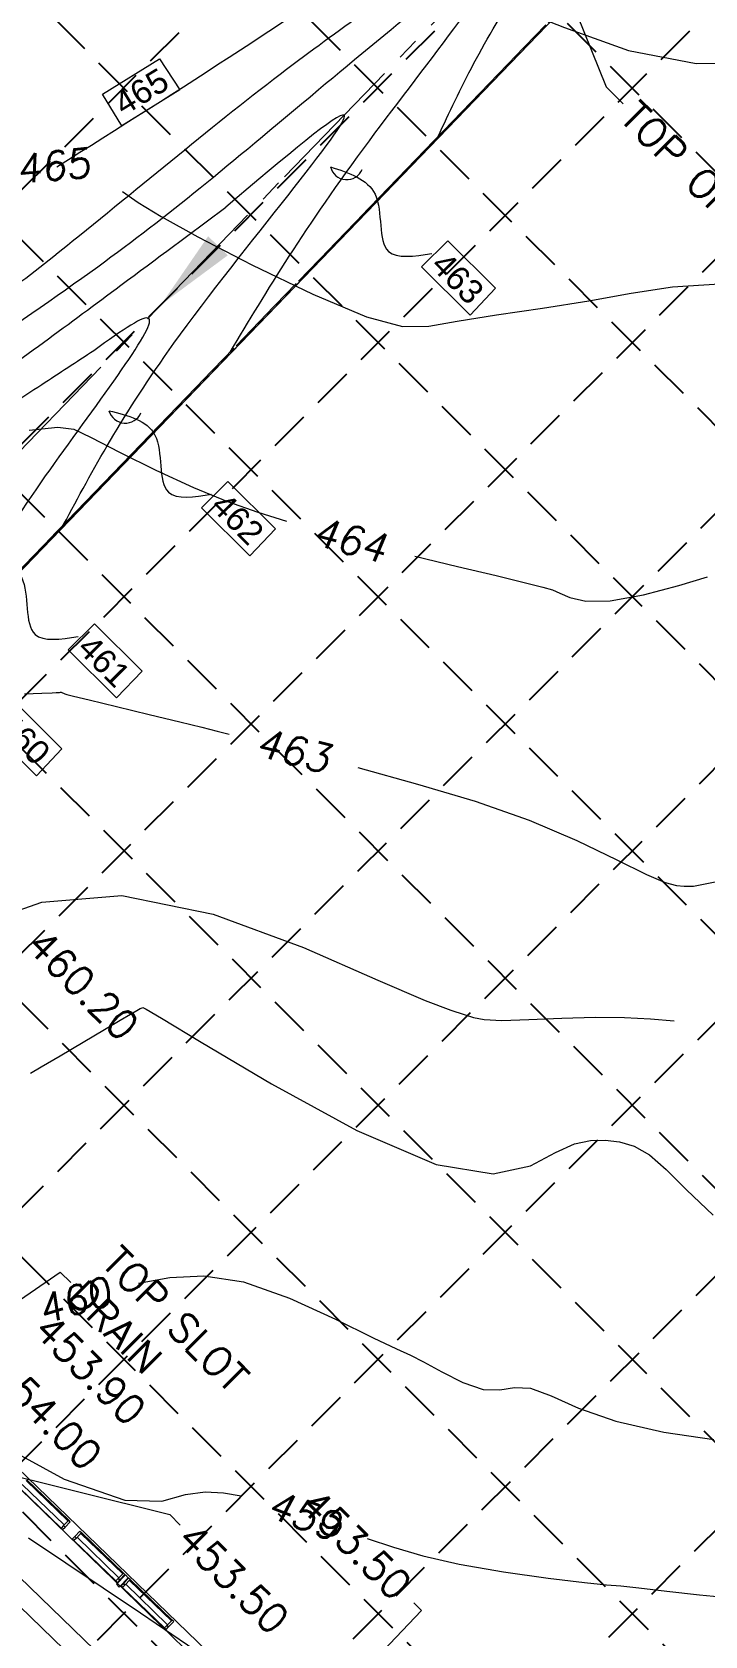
# Model space of a CAD drawing. Header units: inches. Extents: x 4334 to 5439, y 4649 to 5754.
# Drawn here: x 4655.8 to 4711.9, y 5274.1 to 5408 of the extents above; entities that cross this region are included whole.
import ezdxf
from ezdxf.enums import TextEntityAlignment as Align

# ---------------------------------------------------------------- set-up
doc = ezdxf.new("R2010")
doc.units = ezdxf.units.IN
doc.header["$LTSCALE"] = 30
doc.header["$MEASUREMENT"] = 0
for name, pattern in [('CENTER3', [0.587, 0.4, -0.0625, 0.0625, -0.062]), ('DIVIDE2', [0.625, 0.25, -0.125, 0, -0.125, 0, -0.125]), ('HIDDEN', [0.375, 0.25, -0.125]), ('PHANTOM2', [1.25, 0.625, -0.125, 0.125, -0.125, 0.125, -0.125])]:
    doc.linetypes.add(name, pattern=pattern)
for name, color, linetype in [('2_180ac-bdy', 3, 'PHANTOM2'), ('BASE', 7, 'Continuous'), ('BLDG', 10, 'Continuous'), ('BNDY RWC', 4, 'PHANTOM2'), ('CONTOUR_TXT', 5, 'Continuous'), ('CPCONT ELEV TXT', 5, 'Continuous'), ('DA LINE', 211, 'DIVIDE2'), ('EC', 15, 'Continuous'), ('GRID', 254, 'HIDDEN'), ('PC', 15, 'Continuous'), ('SW_PIPE_HDPE_18', 1, 'Continuous'), ('SWALE', 1, 'CENTER3')]:
    doc.layers.add(name, color=color, linetype=linetype)
doc.styles.add('C100', font='ARIAL.TTF', dxfattribs={"height": 0.1})
doc.styles.add('C80', font='SIMPLEX.shx', dxfattribs={"height": 0.04})
doc.styles.add("L200'", font='ARIAL.TTF', dxfattribs={"height": 0.001969})

msp = doc.modelspace()

# ---------------------------------------------------------------- linework, layer by layer
at = {"layer": '2_180ac-bdy', "color": 7, "lineweight": 0}
for p, q in [((4602.29, 5308.73), (4774.38, 5487)), ((4774.38, 5487), (4602.29, 5308.73)), ((4602.29, 5308.73), (4774.38, 5487))]:
    msp.add_line(p, q, dxfattribs=at)
at = {"layer": 'BLDG', "color": 7, "lineweight": 0}
for p, q in [((4616.58, 5323.41), (4744.84, 5456.27)), ((4619.4, 5326.33), (4742.25, 5453.59)), ((4706.61, 5237.89), (4651.21, 5291.37)), ((4658.45, 5283.39), (4654.96, 5286.77)), ((4658.77, 5283.72), (4655.27, 5287.1)), ((4658.83, 5283.78), (4655.33, 5287.16)), ((4658.19, 5283.12), (4654.7, 5286.5)), ((4659.34, 5282.42), (4659.77, 5282.87)), ((4659.9, 5282.74), (4659.47, 5282.29)), ((4659.77, 5282.87), (4659.9, 5282.74)), ((4659.85, 5282.68), (4663.34, 5279.31)), ((4659.9, 5282.74), (4663.4, 5279.37)), ((4659.13, 5282.21), (4659.34, 5282.42)), ((4659.27, 5282.08), (4659.13, 5282.21)), ((4659.47, 5282.29), (4659.27, 5282.08)), ((4659.27, 5282.08), (4662.76, 5278.71)), ((4659.47, 5282.29), (4659.34, 5282.42)), ((4659.34, 5282.42), (4659.47, 5282.29)), ((4659.53, 5282.35), (4663.02, 5278.98)), ((4662.76, 5278.71), (4662.96, 5278.92)), ((4662.9, 5278.58), (4662.76, 5278.71)), ((4662.81, 5278.43), (4663.56, 5279.21)), ((4663.1, 5278.79), (4662.9, 5278.58)), ((4662.96, 5278.92), (4663.4, 5279.37)), ((4663.1, 5278.79), (4662.96, 5278.92)), ((4662.96, 5278.92), (4663.1, 5278.79)), ((4663.8, 5278.98), (4663.05, 5278.2)), ((4663.53, 5279.24), (4663.1, 5278.79)), ((4663.4, 5279.37), (4663.53, 5279.24)), ((4663.83, 5278.95), (4663.4, 5278.5)), ((4663.53, 5278.37), (4663.97, 5278.82)), ((4663.56, 5279.21), (4663.8, 5278.98)), ((4663.97, 5278.82), (4663.83, 5278.95)), ((4667.4, 5275.39), (4663.91, 5278.76)), ((4667.46, 5275.45), (4663.97, 5278.82)), ((4663.05, 5278.2), (4662.81, 5278.43)), ((4663.4, 5278.5), (4663.2, 5278.29)), ((4663.2, 5278.29), (4663.33, 5278.16)), ((4663.33, 5278.16), (4663.53, 5278.37)), ((4666.82, 5274.79), (4663.33, 5278.16)), ((4663.4, 5278.5), (4663.53, 5278.37)), ((4663.53, 5278.37), (4663.4, 5278.5)), ((4667.08, 5275.06), (4663.59, 5278.43)), ((4667.03, 5275), (4666.82, 5274.79)), ((4666.82, 5274.79), (4666.96, 5274.66)), ((4666.96, 5274.66), (4667.16, 5274.87)), ((4667.46, 5275.45), (4667.03, 5275)), ((4667.03, 5275), (4667.16, 5274.87)), ((4667.16, 5274.87), (4667.03, 5275)), ((4667.16, 5274.87), (4667.6, 5275.32)), ((4667.6, 5275.32), (4667.46, 5275.45))]:
    msp.add_line(p, q, dxfattribs=at)
for points in [[(4658.53, 5283.2), (4658.39, 5283.33), (4658.19, 5283.12), (4658.32, 5282.99)], [(4658.96, 5283.65), (4658.83, 5283.78), (4658.39, 5283.33), (4658.53, 5283.2)]]:
    msp.add_lwpolyline(points, close=True, dxfattribs=at)
at = {"layer": 'BNDY RWC', "color": 7, "lineweight": 0}
msp.add_line((4774.38, 5487), (4602.29, 5308.73), dxfattribs=at)
at = {"layer": 'CONTOUR_TXT', "color": 7, "lineweight": 0}
for points in [[(4666.42, 5405.72), (4668.11, 5403.14), (4663.28, 5400.13), (4661.66, 5402.78)], [(4666.42, 5405.72), (4668.11, 5403.14), (4663.28, 5400.13), (4661.66, 5402.78)], [(4694.46, 5386.59), (4692.33, 5384.35), (4688.29, 5388.36), (4690.49, 5390.55)], [(4694.46, 5386.59), (4692.33, 5384.35), (4688.29, 5388.36), (4690.49, 5390.55)], [(4676.08, 5366.5), (4673.96, 5364.26), (4669.92, 5368.27), (4672.12, 5370.46)], [(4676.08, 5366.5), (4673.96, 5364.26), (4669.92, 5368.27), (4672.12, 5370.46)], [(4664.95, 5354.64), (4662.82, 5352.4), (4658.78, 5356.41), (4660.98, 5358.59)], [(4664.95, 5354.64), (4662.82, 5352.4), (4658.78, 5356.41), (4660.98, 5358.59)], [(4658.26, 5348.14), (4656.14, 5345.9), (4652.1, 5349.92), (4654.3, 5352.1)], [(4658.26, 5348.14), (4656.14, 5345.9), (4652.1, 5349.92), (4654.3, 5352.1)]]:
    msp.add_lwpolyline(points, close=True, dxfattribs=at)
for centre, radius, start, end in [((4682.04, 5397.03), 1.39, 193.269, 337.536), ((4682.04, 5397.03), 1.39, 193.269, 337.536), ((4663.56, 5376.75), 1.42, 195.9607, 336.3185), ((4663.56, 5376.75), 1.42, 195.9607, 336.3185)]:
    msp.add_arc(centre, radius, start, end, dxfattribs=at)
for points in [[(4680.69, 5396.71), (4684.4, 5394.42), (4685.53, 5389.66), (4689.13, 5389.48)], [(4680.69, 5396.71), (4684.4, 5394.42), (4685.53, 5389.66), (4689.13, 5389.48)], [(4662.2, 5376.36), (4666.03, 5374.33), (4667.16, 5369.57), (4670.76, 5369.39)], [(4662.2, 5376.36), (4666.03, 5374.33), (4667.16, 5369.57), (4670.76, 5369.39)], [(4651.48, 5364.7), (4654.89, 5362.46), (4656.02, 5357.7), (4659.62, 5357.52)], [(4651.48, 5364.7), (4654.89, 5362.46), (4656.02, 5357.7), (4659.62, 5357.52)]]:
    msp.add_spline(points, degree=3, dxfattribs=at)
at = {"layer": 'DA LINE', "color": 7, "linetype": 'Continuous', "lineweight": 0}
for p, q in [((4616.58, 5323.41), (4746.46, 5457.95)), ((4800.08, 5145.57), (4616.58, 5323.41))]:
    msp.add_line(p, q, dxfattribs=at)
at = {"layer": 'EC', "color": 43, "lineweight": 0, "flags": 128}
for points in [[(4651.59, 5415.13), (4653.11, 5415.26), (4655.14, 5415.46), (4658.19, 5415.83), (4662.52, 5416.33), (4667.49, 5416.48), (4672.21, 5415.68), (4676.02, 5413.62), (4679.08, 5411.24), (4681.78, 5409.73), (4684.5, 5409.9), (4687.51, 5410.86), (4691.06, 5411.3), (4695.33, 5410.27), (4700.22, 5408.33), (4705.57, 5406.42), (4711.21, 5405.33), (4716.93, 5405.36)], [(4663.31, 5394.66), (4664.63, 5393.75), (4666.54, 5392.57), (4669.61, 5390.87), (4674.13, 5388.53), (4679.22, 5386.08), (4683.68, 5384.2), (4686.7, 5383.39), (4688.9, 5383.41), (4691.26, 5383.84), (4694.53, 5384.36), (4698.38, 5384.91), (4702.26, 5385.52), (4705.78, 5386.16), (4709.24, 5386.71), (4713.14, 5386.95)], [(4655.53, 5374.75), (4657.92, 5374.98), (4659.27, 5374.81), (4660.7, 5374.13), (4663.08, 5372.91), (4666.11, 5371.41), (4669.26, 5369.95), (4672.09, 5368.8), (4674.62, 5367.9), (4677.01, 5367.14)], [(4687.72, 5364.23), (4691.29, 5363.37), (4694.5, 5362.6), (4696.95, 5362.01), (4698.41, 5361.65), (4699.21, 5361.42), (4699.82, 5361.15), (4700.67, 5360.77), (4702, 5360.47), (4704.03, 5360.49), (4706.8, 5361.01), (4709.75, 5361.78), (4712.16, 5362.5)], [(4655.14, 5352.74), (4656.6, 5352.8), (4657.44, 5352.83), (4657.78, 5352.84), (4657.87, 5352.84), (4657.96, 5352.85), (4658.06, 5352.86), (4658.14, 5352.87), (4658.19, 5352.87), (4658.21, 5352.87), (4658.25, 5352.85), (4658.31, 5352.82), (4658.4, 5352.78), (4658.5, 5352.74), (4658.67, 5352.69), (4659.23, 5352.55), (4660.54, 5352.23), (4662.82, 5351.68), (4665.56, 5351.02), (4668.11, 5350.4), (4669.95, 5349.95), (4671.23, 5349.63), (4672.22, 5349.38)], [(4682.96, 5346.6), (4687.95, 5345.21), (4692.77, 5343.77), (4697.26, 5342.2), (4701.25, 5340.49), (4704.58, 5338.88), (4707.06, 5337.65), (4708.63, 5336.98), (4709.56, 5336.74), (4710.19, 5336.69), (4710.99, 5336.7), (4712.8, 5337.06)], [(4651.27, 5333.5), (4656.59, 5335.36), (4663.26, 5335.9), (4670.9, 5334.35), (4678.43, 5331.57), (4684.63, 5328.84), (4688.59, 5327.15), (4690.74, 5326.34), (4691.85, 5325.99), (4692.62, 5325.74), (4693.52, 5325.56), (4694.98, 5325.49), (4697.24, 5325.55), (4700, 5325.67), (4702.78, 5325.76), (4705.23, 5325.73), (4707.38, 5325.62), (4709.38, 5325.46)], [(4655.65, 5321.07), (4656.54, 5321.61), (4658.11, 5322.54), (4660.03, 5323.68), (4661.82, 5324.74), (4663.13, 5325.51), (4663.99, 5326.01), (4664.51, 5326.31), (4664.8, 5326.47), (4664.95, 5326.54), (4665.03, 5326.55), (4665.29, 5326.42), (4666.57, 5325.67), (4669.88, 5323.67), (4675.75, 5320.18), (4682.88, 5316.29), (4689.51, 5313.45), (4694.27, 5312.68), (4697.38, 5313.36), (4699.47, 5314.47), (4701.06, 5315.18), (4702.39, 5315.46), (4703.6, 5315.48), (4704.8, 5315.36), (4706.03, 5315), (4707.31, 5314.27), (4708.7, 5313.05), (4710.39, 5311.35), (4712.62, 5309.23)], [(4664.67, 5303.57), (4667.27, 5304.04), (4670.1, 5304.18), (4673.41, 5303.66), (4677.26, 5302.31), (4681.11, 5300.56), (4684.24, 5299.01), (4686.18, 5298.08), (4687.36, 5297.54), (4688.45, 5296.99), (4689.97, 5296.15), (4691.74, 5295.26), (4693.44, 5294.69), (4694.82, 5294.67), (4696.05, 5294.85), (4697.39, 5294.8), (4699.09, 5294.16), (4701.39, 5293.13), (4704.51, 5292.03), (4708.5, 5291.12), (4712.68, 5290.52)], [(4683.74, 5282.26), (4685.93, 5281.52), (4688.4, 5280.8), (4691.43, 5280.11), (4695.11, 5279.48), (4698.85, 5278.95), (4701.89, 5278.58), (4703.71, 5278.39), (4704.93, 5278.29), (4706.42, 5278.14), (4708.76, 5277.86), (4711.48, 5277.55), (4713.83, 5277.33)]]:
    msp.add_lwpolyline(points, dxfattribs=at)
at = {"layer": 'EC', "color": 43, "lineweight": 0}
for points in [[(4651, 5291.26), (4658.46, 5287.2), (4663.52, 5285.44), (4666.6, 5285.38), (4668.58, 5285.91), (4670.23, 5286.15), (4671.76, 5286.07), (4673.23, 5285.82)], [(4655.48, 5282.3), (4664.82, 5276.05), (4670.06, 5272.5)]]:
    msp.add_lwpolyline(points, dxfattribs=at)
at = {"layer": 'GRID', "color": 253, "linetype": 'HIDDEN', "ltscale": 0.45}
for p, q in [((4875.65, 5615.53), (4504.27, 5244.16)), ((4886.25, 5604.93), (4514.87, 5233.55)), ((4896.79, 5594.19), (4525.52, 5222.91)), ((4907.4, 5583.58), (4536.12, 5212.3)), ((4918.01, 5572.97), (4546.73, 5201.69)), ((4928.61, 5562.37), (4557.34, 5191.09)), ((4939.22, 5551.76), (4567.94, 5180.48)), ((4567.99, 5541.15), (5225.6, 4883.54)), ((4949.83, 5541.15), (4578.55, 5169.87)), ((4557.38, 5530.55), (5214.99, 4872.94)), ((4960.43, 5530.55), (4589.16, 5159.27)), ((4546.78, 5519.94), (5204.39, 4862.33)), ((4536.17, 5509.33), (5193.78, 4851.72)), ((4525.56, 5498.73), (5183.17, 4841.12)), ((4514.96, 5488.12), (5172.57, 4830.51)), ((4504.35, 5477.51), (5161.96, 4819.9)), ((4493.74, 5466.91), (5151.35, 4809.3)), ((4483.14, 5456.3), (5140.75, 4798.69))]:
    msp.add_line(p, q, dxfattribs=at)
at = {"layer": 'PC', "color": 43, "lineweight": 0}
for points in [[(4701.25, 5409.45), (4703.69, 5403.4), (4705.11, 5401.98)], [(4701.25, 5409.45), (4703.69, 5403.4), (4705.11, 5401.98)], [(4644.44, 5296.7), (4654.37, 5301.9), (4658.13, 5304.49), (4659.01, 5303.61)], [(4644.44, 5296.7), (4654.37, 5301.9), (4658.13, 5304.49), (4659.01, 5303.61)], [(4651.83, 5288.08), (4667.26, 5284.25), (4668.14, 5283.36)], [(4651.83, 5288.08), (4667.26, 5284.25), (4668.14, 5283.36)], [(4678.21, 5265.64), (4688.29, 5276.24), (4687.64, 5276.89)], [(4678.21, 5265.64), (4688.29, 5276.24), (4687.64, 5276.89)]]:
    msp.add_lwpolyline(points, dxfattribs=at)
for points in [[(4709.83, 5433.93), (4688.11, 5416.74), (4657.84, 5396.69)], [(4709.83, 5433.93), (4688.11, 5416.74), (4657.84, 5396.69)], [(4660.93, 5381.37), (4656.59, 5378.53), (4651.27, 5375.07), (4645.88, 5371.72)], [(4660.93, 5381.37), (4656.59, 5378.53), (4651.27, 5375.07), (4645.88, 5371.72)]]:
    msp.add_spline(points, degree=3, dxfattribs=at)
for points, knots in [([(4689.66, 5399.24), (4691.53, 5403.23), (4696.33, 5413.51), (4720.25, 5440.54), (4691.87, 5415.17), (4676.73, 5405.09), (4661.23, 5392.01), (4644.52, 5378.96), (4631.32, 5376.3), (4623.27, 5374.79)], [0, 0, 0, 0, 14.798052, 38.069648, 61.236397, 79.925805, 103.564962, 119.17053, 143.218498, 143.218498, 143.218498, 143.218498]), ([(4672.3, 5381.25), (4675.4, 5386.41), (4681.27, 5396.16), (4702.04, 5421.81), (4675.62, 5399.75), (4664.54, 5390.43), (4653.82, 5383.14), (4650, 5380.5)], [0, 0, 0, 0, 21.138966, 39.932743, 58.62215, 82.261308, 96.000456, 96.000456, 96.000456, 96.000456]), ([(4672.3, 5381.25), (4675.4, 5386.41), (4681.27, 5396.16), (4702.04, 5421.81), (4675.62, 5399.75), (4664.54, 5390.43), (4653.82, 5383.14), (4650, 5380.5)], [0, 0, 0, 0, 21.138966, 39.932743, 58.62215, 82.261308, 96.000456, 96.000456, 96.000456, 96.000456]), ([(4658.41, 5366.86), (4660.86, 5371.44), (4666.61, 5382.16), (4688.25, 5407.19), (4677.03, 5397.64), (4671.95, 5393.35)], [0, 0, 0, 0, 17.708907, 41.453291, 56.632882, 56.632882, 56.632882, 56.632882]), ([(4658.41, 5366.86), (4660.86, 5371.44), (4666.61, 5382.16), (4688.25, 5407.19), (4677.03, 5397.64), (4671.95, 5393.35)], [0, 0, 0, 0, 17.708907, 41.453291, 56.632882, 56.632882, 56.632882, 56.632882]), ([(4649.65, 5376.93), (4654.69, 5380.54), (4661.87, 5385.85), (4669.03, 5391.17), (4671.95, 5393.35)], [1.524989, 1.524989, 1.524989, 1.524989, 17.400967, 28.312519, 28.312519, 28.312519, 28.312519]), ([(4649.65, 5376.93), (4654.69, 5380.54), (4661.87, 5385.85), (4669.03, 5391.17), (4671.95, 5393.35)], [1.524989, 1.524989, 1.524989, 1.524989, 17.400967, 28.312519, 28.312519, 28.312519, 28.312519]), ([(4647.64, 5355.71), (4650.08, 5360.18), (4654.66, 5368.59), (4668.88, 5386.83), (4663.37, 5383.17), (4660.93, 5381.37)], [0, 0, 0, 0, 17.808839, 33.521065, 41.334578, 41.334578, 41.334578, 41.334578]), ([(4647.64, 5355.71), (4650.08, 5360.18), (4654.66, 5368.59), (4668.88, 5386.83), (4663.37, 5383.17), (4660.93, 5381.37)], [0, 0, 0, 0, 17.808839, 33.521065, 41.334578, 41.334578, 41.334578, 41.334578])]:
    msp.add_open_spline(points, degree=3, knots=knots, dxfattribs=at)
at = {"layer": 'SW_PIPE_HDPE_18', "color": 5, "lineweight": 0}
for p, q in [((4644.92, 5288.48), (4739.32, 5197.35)), ((4644.92, 5288.48), (4739.32, 5197.35)), ((4738.11, 5196.09), (4643.71, 5287.22)), ((4738.11, 5196.09), (4643.71, 5287.22))]:
    msp.add_line(p, q, dxfattribs=at)
at = {"layer": 'SWALE', "color": 7, "lineweight": 0}
for p, q in [((4676.85, 5395.88), (4708.8, 5428.97)), ((4676.85, 5395.88), (4708.8, 5428.97)), ((4640.96, 5358.69), (4676.85, 5395.88)), ((4640.96, 5358.69), (4676.85, 5395.88))]:
    msp.add_line(p, q, dxfattribs=at)
at = {"layer": 'SWALE', "color": 7, "lineweight": 0, "ltscale": 0.033333}
msp.add_solid([(4672.11, 5389.33), (4670.47, 5390.92), (4666.53, 5385.2)], dxfattribs=at)
msp.add_solid([(4672.11, 5389.33), (4670.47, 5390.92), (4666.53, 5385.2)], dxfattribs=at)

# ---------------------------------------------------------------- texts
at = {"layer": 'BASE', "color": 7, "style": "L200'"}
msp.add_text('Location of concrete washout will be determined in the field and will be reflected on this Site Map.', height=6.0832, rotation=315, dxfattribs=at).set_placement((4399.48, 5351.55))
at = {"layer": 'CPCONT ELEV TXT', "color": 7, "lineweight": 0, "style": 'C100'}
for s, rotation, p in [('465', 31.4294, (4664.88, 5403)), ('465', 31.4294, (4664.88, 5403)), ('463', 314.7501, (4691.31, 5387.44)), ('463', 314.7501, (4691.31, 5387.44)), ('462', 314.7501, (4672.94, 5367.35)), ('462', 314.7501, (4672.94, 5367.35)), ('461', 314.7501, (4661.8, 5355.48)), ('461', 314.7501, (4661.8, 5355.48)), ('460', 314.7501, (4655.12, 5348.99)), ('460', 314.7501, (4655.12, 5348.99))]:
    msp.add_text(s, height=2, rotation=rotation, dxfattribs=at).set_placement(p, align=Align.MIDDLE)
at = {"layer": 'EC', "color": 43, "lineweight": 0, "style": 'C80', "oblique": 8}
for s, rotation, p in [('465', 5.2621, (4657.55, 5396.8)), ('464', 345.0045, (4682.34, 5365.59)), ('463', 345.4824, (4677.6, 5348.02)), ('460', 16.7198, (4659.31, 5302.12)), ('459', 339.5974, (4678.54, 5284.19))]:
    msp.add_text(s, height=2.4, rotation=rotation, dxfattribs=at).set_placement(p, align=Align.MIDDLE_CENTER)
at = {"layer": 'PC', "color": 43, "lineweight": 0, "style": 'C80'}
for s, p in [('TOP OF WALL=464.00', (4704.71, 5400.69)), ('TOP OF WALL=464.00', (4704.71, 5400.69)), ('460.20', (4655.18, 5331.6)), ('460.20', (4655.18, 5331.6)), ('TOP SLOT', (4661.43, 5305.14)), ('DRAIN', (4658.6, 5302.32)), ('453.90', (4655.77, 5299.49)), ('453.90', (4655.77, 5299.49)), ('454.00', (4652.12, 5295.75)), ('454.00', (4652.12, 5295.75)), ('453.50', (4677.97, 5284.91)), ('453.50', (4677.97, 5284.91)), ('453.50', (4667.73, 5282.07)), ('453.50', (4667.73, 5282.07))]:
    msp.add_text(s, height=2.4, rotation=315, dxfattribs=at).set_placement(p)

doc.saveas('drawing.dxf')
